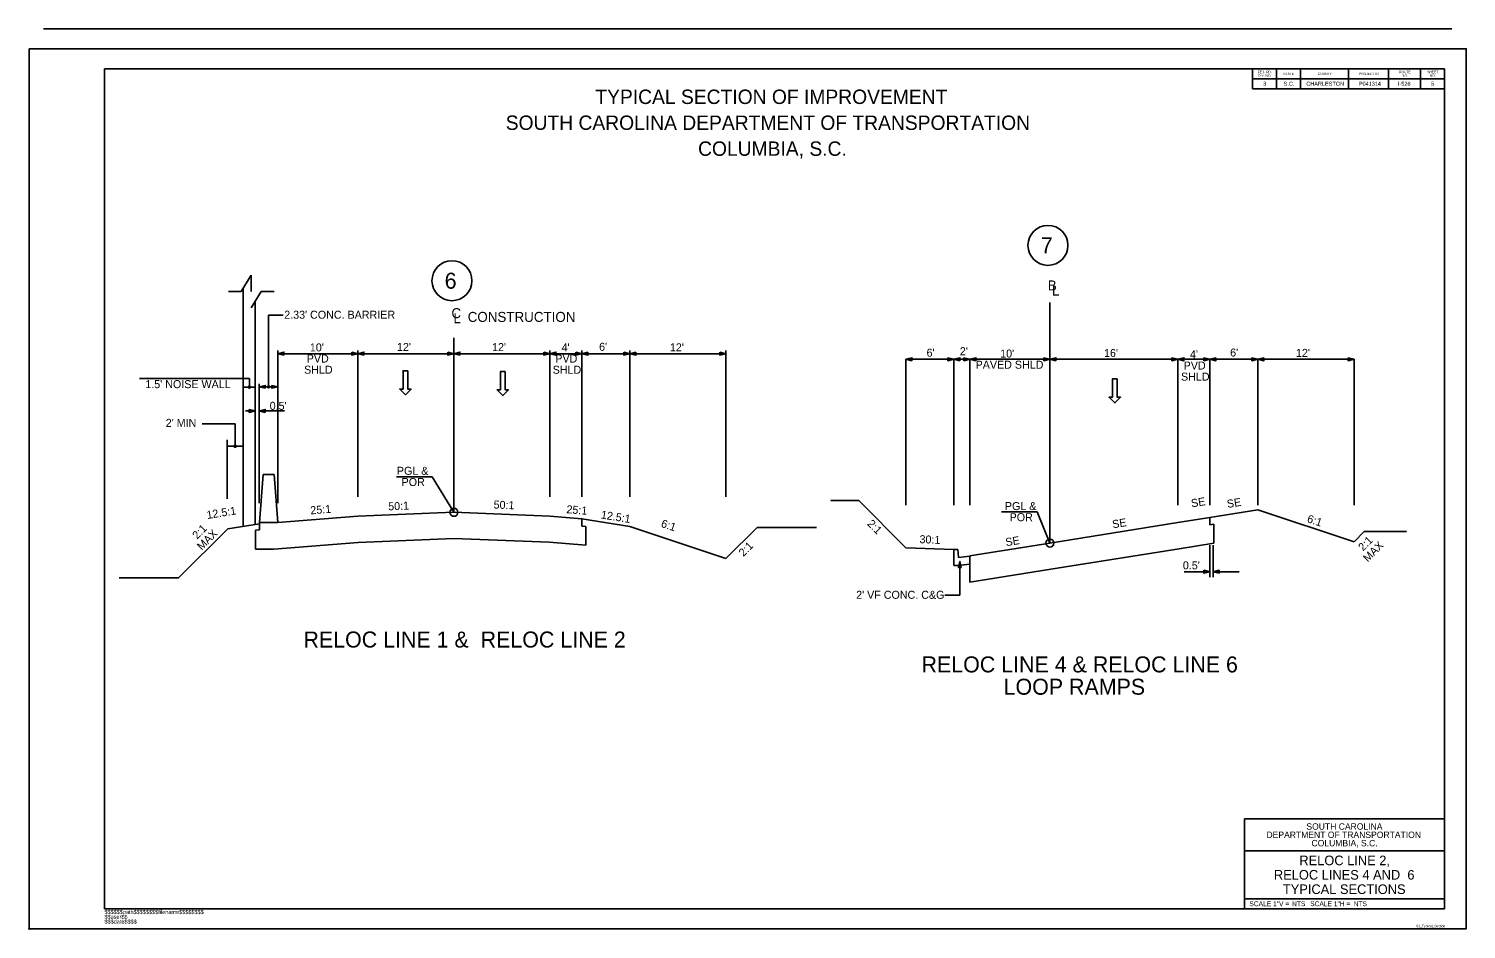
# Model space of a CAD drawing. Extents: x 1413 to 2541, y 8101 to 9215.
# Drawn here: x 1414.7 to 1594.3, y 8604.1 to 8716.7 of the extents above; entities that cross this region are included whole.
import ezdxf

# ---------------------------------------------------------------- set-up
doc = ezdxf.new("R2010")
doc.units = 0
for name, color, linetype in [('Default', 7, 'Continuous'), ('RD_PD_MedBWall', 7, 'Continuous'), ('RD_PD_NOISE-WALL-GM', 7, 'Continuous'), ('RD_SHT_Bndy', 7, 'Continuous'), ('RD_SHT_ID', 7, 'Continuous'), ('RD_SHT_IplotShp', 7, 'Continuous'), ('RD_SHT_Snap', 7, 'Continuous'), ('RD_SHT_TX', 7, 'Continuous'), ('RD_XS_Base', 7, 'Continuous'), ('RD_XS_CurbBase', 7, 'Continuous'), ('RD_XS_CurbFront', 7, 'Continuous'), ('RD_XS_CurbTop', 7, 'Continuous'), ('RD_XS_EarthShd', 7, 'Continuous'), ('RD_XS_ExGround', 7, 'Continuous'), ('RD_XS_Pave', 7, 'Continuous'), ('RD_XS_PaveShd', 7, 'Continuous'), ('RD_XS_TieSlope', 7, 'Continuous')]:
    doc.layers.add(name, color=color, linetype=linetype)

msp = doc.modelspace()

# ---------------------------------------------------------------- linework, layer by layer
at = {"layer": 'Default'}
for p, q in [((1442.48, 8685.88), (1441.23, 8683.82)), ((1442.48, 8683.82), (1442.48, 8685.88)), ((1441.23, 8683.82), (1439.65, 8683.82)), ((1443.73, 8683.82), (1442.48, 8681.77)), ((1445.33, 8683.82), (1443.73, 8683.82)), ((1542.3, 8652.38), (1542.3, 8682.47)), ((1444.64, 8680.89), (1444.64, 8671.91)), ((1446.45, 8680.89), (1444.64, 8680.89)), ((1467.81, 8656.23), (1467.81, 8678.05)), ((1445.81, 8658.15), (1445.81, 8676.44)), ((1445.81, 8676.06), (1455.81, 8676.06)), ((1455.81, 8658.15), (1455.81, 8676.44)), ((1455.81, 8676.06), (1467.81, 8676.06)), ((1467.81, 8676.06), (1479.81, 8676.06)), ((1479.81, 8658.15), (1479.81, 8676.44)), ((1483.81, 8676.06), (1479.81, 8676.06)), ((1483.81, 8658.15), (1483.81, 8676.44)), ((1489.81, 8676.06), (1483.81, 8676.06)), ((1489.81, 8658.15), (1489.81, 8676.44)), ((1501.81, 8676.06), (1489.81, 8676.06)), ((1501.81, 8658.15), (1501.81, 8676.44)), ((1524.3, 8657.14), (1524.3, 8675.36)), ((1524.3, 8675.36), (1530.3, 8675.36)), ((1530.3, 8657.14), (1530.3, 8675.36)), ((1530.3, 8675.36), (1532.3, 8675.36)), ((1532.3, 8657.14), (1532.3, 8675.36)), ((1532.3, 8675.36), (1542.3, 8675.36)), ((1542.3, 8675.36), (1558.3, 8675.36)), ((1558.3, 8657.14), (1558.3, 8675.36)), ((1562.3, 8675.36), (1558.3, 8675.36)), ((1562.3, 8657.14), (1562.3, 8675.36)), ((1568.3, 8675.36), (1562.3, 8675.36)), ((1568.3, 8657.14), (1568.3, 8675.36)), ((1580.3, 8675.36), (1568.3, 8675.36)), ((1580.3, 8657.14), (1580.3, 8675.36)), ((1442.24, 8672.96), (1428.51, 8672.96)), ((1442.24, 8672.96), (1442.24, 8671.88)), ((1443.47, 8657.38), (1443.47, 8672.29)), ((1445.81, 8670.32), (1445.81, 8672.29)), ((1441.5, 8671.88), (1442.97, 8671.88)), ((1443.47, 8671.91), (1445.81, 8671.91)), ((1442.98, 8668.9), (1441.76, 8668.9)), ((1446.63, 8668.9), (1443.47, 8668.9)), ((1440.47, 8667.31), (1436.34, 8667.31)), ((1440.47, 8667.31), (1440.47, 8664.48)), ((1445.81, 8657.38), (1445.81, 8668.47)), ((1439.47, 8657.9), (1439.47, 8665.28)), ((1439.47, 8664.48), (1441.47, 8664.48)), ((1460.62, 8660.67), (1465.07, 8660.67)), ((1465.07, 8660.67), (1467.81, 8656.23)), ((1540.7, 8656.27), (1536.25, 8656.27)), ((1540.7, 8656.27), (1542.3, 8652.38)), ((1562.3, 8648.11), (1562.3, 8652.13)), ((1562.71, 8648.11), (1562.71, 8652.14)), ((1531.04, 8645.88), (1531.04, 8650.09)), ((1562.3, 8648.8), (1559.06, 8648.8)), ((1565.95, 8648.8), (1562.71, 8648.8)), ((1531.04, 8645.88), (1529.16, 8645.88))]:
    msp.add_line(p, q, dxfattribs=at)
for points in [[(1446.56, 8675.87), (1445.81, 8676.06), (1446.56, 8676.25)], [(1455.06, 8676.25), (1455.81, 8676.06), (1455.06, 8675.87)], [(1456.56, 8675.87), (1455.81, 8676.06), (1456.56, 8676.25)], [(1467.06, 8676.25), (1467.81, 8676.06), (1467.06, 8675.87)], [(1468.56, 8675.87), (1467.81, 8676.06), (1468.56, 8676.25)], [(1479.06, 8676.25), (1479.81, 8676.06), (1479.06, 8675.87)], [(1480.56, 8675.87), (1479.81, 8676.06), (1480.56, 8676.25)], [(1480.56, 8676.25), (1479.81, 8676.06), (1480.56, 8675.87)], [(1483.06, 8676.25), (1483.81, 8676.06), (1483.06, 8675.87)], [(1484.56, 8676.25), (1483.81, 8676.06), (1484.56, 8675.87)], [(1489.06, 8676.25), (1489.81, 8676.06), (1489.06, 8675.87)], [(1490.56, 8676.25), (1489.81, 8676.06), (1490.56, 8675.87)], [(1501.06, 8676.25), (1501.81, 8676.06), (1501.06, 8675.87)], [(1525.05, 8675.17), (1524.3, 8675.36), (1525.05, 8675.55)], [(1529.55, 8675.55), (1530.3, 8675.36), (1529.55, 8675.17)], [(1531.05, 8675.17), (1530.3, 8675.36), (1531.05, 8675.55)], [(1531.55, 8675.55), (1532.3, 8675.36), (1531.55, 8675.17)], [(1533.05, 8675.17), (1532.3, 8675.36), (1533.05, 8675.55)], [(1541.55, 8675.55), (1542.3, 8675.36), (1541.55, 8675.17)], [(1543.05, 8675.17), (1542.3, 8675.36), (1543.05, 8675.55)], [(1557.55, 8675.55), (1558.3, 8675.36), (1557.55, 8675.17)], [(1559.05, 8675.17), (1558.3, 8675.36), (1559.05, 8675.55)], [(1559.05, 8675.55), (1558.3, 8675.36), (1559.05, 8675.17)], [(1561.55, 8675.55), (1562.3, 8675.36), (1561.55, 8675.17)], [(1563.05, 8675.55), (1562.3, 8675.36), (1563.05, 8675.17)], [(1567.55, 8675.55), (1568.3, 8675.36), (1567.55, 8675.17)], [(1569.05, 8675.55), (1568.3, 8675.36), (1569.05, 8675.17)], [(1579.55, 8675.55), (1580.3, 8675.36), (1579.55, 8675.17)], [(1462.05, 8673.93), (1461.45, 8673.93), (1461.45, 8671.63), (1461.04, 8671.63), (1461.75, 8670.93), (1462.46, 8671.63), (1462.05, 8671.63)], [(1474.22, 8673.82), (1473.62, 8673.82), (1473.62, 8671.53), (1473.21, 8671.53), (1473.92, 8670.82), (1474.62, 8671.53), (1474.22, 8671.53)], [(1550.71, 8672.91), (1550.11, 8672.91), (1550.11, 8670.62), (1549.7, 8670.62), (1550.41, 8669.91), (1551.12, 8670.62), (1550.71, 8670.62)], [(1444.22, 8671.73), (1443.47, 8671.91), (1444.22, 8672.1)], [(1445.06, 8672.1), (1445.81, 8671.91), (1445.06, 8671.73)], [(1442.23, 8669.09), (1442.98, 8668.9), (1442.23, 8668.72)], [(1444.22, 8668.72), (1443.47, 8668.9), (1444.22, 8669.09)], [(1531.22, 8649.34), (1531.04, 8650.09), (1530.85, 8649.34)], [(1561.55, 8648.99), (1562.3, 8648.8), (1561.55, 8648.62)], [(1563.46, 8648.62), (1562.71, 8648.8), (1563.46, 8648.99)]]:
    msp.add_lwpolyline(points, close=True, dxfattribs=at)
for centre, radius in [((1542.05, 8689.6), 2.5), ((1467.56, 8685.18), 2.5), ((1442.24, 8671.88), 0.125), ((1444.64, 8671.91), 0.125), ((1440.47, 8664.48), 0.125), ((1467.81, 8656.23), 0.5), ((1542.3, 8652.38), 0.5)]:
    msp.add_circle(centre, radius, dxfattribs=at)
at = {"layer": 'RD_PD_MedBWall'}
for p, q in [((1443.5, 8654.95), (1443.98, 8660.95)), ((1443.98, 8660.95), (1445.32, 8660.95)), ((1445.32, 8660.95), (1445.81, 8654.95)), ((1443.5, 8654.95), (1445.81, 8654.95))]:
    msp.add_line(p, q, dxfattribs=at)
at = {"layer": 'RD_PD_NOISE-WALL-GM'}
for p, q in [((1441.47, 8654.48), (1441.47, 8684.21)), ((1442.97, 8654.72), (1442.97, 8682.57)), ((1443.5, 8654.95), (1443.5, 8654.76))]:
    msp.add_line(p, q, dxfattribs=at)
at = {"layer": 'RD_SHT_Bndy'}
for p, q in [((1416.53, 8716.67), (1592.53, 8716.67)), ((1416.53, 8714.17), (1592.53, 8714.17)), ((1591.63, 8711.67), (1424.13, 8711.67)), ((1424.13, 8711.67), (1424.13, 8606.67)), ((1567.63, 8711.67), (1567.63, 8709.17)), ((1567.63, 8710.42), (1591.63, 8710.42)), ((1570.63, 8711.67), (1570.63, 8709.17)), ((1573.63, 8711.67), (1573.63, 8709.17)), ((1579.63, 8711.67), (1579.63, 8709.17)), ((1584.63, 8711.67), (1584.63, 8709.17)), ((1588.63, 8711.67), (1588.63, 8709.17)), ((1591.63, 8606.67), (1591.63, 8711.67)), ((1567.63, 8709.17), (1591.63, 8709.17)), ((1566.63, 8617.92), (1591.63, 8617.92)), ((1566.63, 8606.67), (1566.63, 8617.92)), ((1566.63, 8613.92), (1591.63, 8613.92)), ((1566.63, 8607.92), (1591.63, 8607.92)), ((1424.13, 8606.67), (1591.63, 8606.67))]:
    msp.add_line(p, q, dxfattribs=at)
at = {"layer": 'RD_SHT_IplotShp'}
msp.add_lwpolyline([(1414.73, 8714.17), (1594.33, 8714.17), (1594.33, 8604.17), (1414.73, 8604.17)], close=True, dxfattribs=at)
at = {"layer": 'RD_SHT_Snap'}
for p, q in [((1414.73, 8714.17), (1414.73, 8604.17)), ((1594.33, 8714.17), (1594.33, 8604.17))]:
    msp.add_line(p, q, dxfattribs=at)
msp.add_circle((1414.73, 8604.17), 0.0607, dxfattribs=at)
at = {"layer": 'RD_XS_Base'}
for p, q in [((1443.5, 8654.95), (1443.5, 8654.03)), ((1483.81, 8655.43), (1483.81, 8654.51)), ((1483.81, 8654.51), (1484.31, 8654.47)), ((1484.31, 8654.47), (1484.31, 8652.11)), ((1562.3, 8655.58), (1562.3, 8654.66)), ((1562.8, 8654.74), (1562.8, 8652.37)), ((1443.5, 8654.03), (1443, 8653.99)), ((1443, 8653.99), (1443, 8651.63)), ((1445.31, 8651.63), (1455.83, 8652.47)), ((1467.81, 8652.95), (1455.83, 8652.47)), ((1479.7, 8652.48), (1467.81, 8652.95)), ((1484.31, 8652.11), (1479.7, 8652.48)), ((1445.31, 8651.63), (1443, 8651.63)), ((1558.43, 8651.67), (1542.43, 8649.11)), ((1562.8, 8652.37), (1558.43, 8651.67)), ((1542.43, 8649.11), (1532.3, 8647.49))]:
    msp.add_line(p, q, dxfattribs=at)
at = {"layer": 'RD_XS_CurbBase'}
for p, q in [((1562.8, 8654.74), (1562.3, 8654.66)), ((1530.29, 8651.57), (1530.29, 8649.57)), ((1530.29, 8649.57), (1530.79, 8649.57)), ((1530.79, 8649.57), (1532.29, 8649.74)), ((1532.3, 8647.49), (1532.29, 8649.74))]:
    msp.add_line(p, q, dxfattribs=at)
at = {"layer": 'RD_XS_CurbFront'}
msp.add_line((1532.29, 8649.74), (1532.29, 8650.74), dxfattribs=at)
at = {"layer": 'RD_XS_CurbTop'}
for p, q in [((1530.79, 8651.57), (1530.29, 8651.57)), ((1530.88, 8650.57), (1530.79, 8651.57)), ((1532.29, 8650.74), (1530.88, 8650.57)), ((1532.3, 8650.78), (1532.29, 8650.74))]:
    msp.add_line(p, q, dxfattribs=at)
at = {"layer": 'RD_XS_EarthShd'}
for p, q in [((1562.3, 8655.58), (1568.3, 8656.54)), ((1443.5, 8654.8), (1439.54, 8654.17)), ((1483.81, 8655.43), (1489.81, 8654.47)), ((1530.29, 8651.57), (1524.29, 8651.81))]:
    msp.add_line(p, q, dxfattribs=at)
at = {"layer": 'RD_XS_ExGround'}
for p, q in [((1505.69, 8654.35), (1513.12, 8654.35)), ((1581.59, 8653.83), (1586.87, 8653.83)), ((1433.39, 8648.02), (1425.96, 8648.02))]:
    msp.add_line(p, q, dxfattribs=at)
msp.add_lwpolyline([(1518.4, 8657.7), (1514.92, 8657.7), (1514.92, 8657.7)], dxfattribs=at)
at = {"layer": 'RD_XS_Pave'}
for p, q in [((1467.81, 8656.23), (1455.81, 8655.75)), ((1479.81, 8655.75), (1467.81, 8656.23)), ((1558.3, 8654.94), (1542.3, 8652.38))]:
    msp.add_line(p, q, dxfattribs=at)
at = {"layer": 'RD_XS_PaveShd'}
for p, q in [((1455.81, 8655.75), (1445.81, 8654.95)), ((1483.81, 8655.43), (1479.81, 8655.75)), ((1562.3, 8655.58), (1558.3, 8654.94)), ((1542.3, 8652.38), (1532.3, 8650.78))]:
    msp.add_line(p, q, dxfattribs=at)
at = {"layer": 'RD_XS_TieSlope'}
for p, q in [((1524.29, 8651.81), (1518.4, 8657.7)), ((1568.3, 8656.54), (1580.3, 8652.54)), ((1489.81, 8654.47), (1501.81, 8650.47)), ((1501.81, 8650.47), (1505.69, 8654.35)), ((1439.54, 8654.17), (1433.39, 8648.02)), ((1580.3, 8652.54), (1581.59, 8653.83))]:
    msp.add_line(p, q, dxfattribs=at)

# ---------------------------------------------------------------- texts
at = {"layer": 'Default'}
for s, height, p in [('7', 2, (1541.15, 8688.6)), ('6', 2, (1466.65, 8684.18)), ('B', 1.25, (1542.03, 8683.96)), (' L', 1.25, (1542.08, 8683.32)), ("2.33' CONC. BARRIER", 1, (1446.6, 8680.43)), ('CONSTRUCTION', 1.25, (1469.53, 8680.03)), ('PVD', 1, (1449.41, 8674.95)), ("10'", 1, (1449.8, 8676.34)), ('PVD', 1, (1480.48, 8674.95)), ("4'", 1, (1481.26, 8676.34)), ("6'", 1, (1526.88, 8675.68)), ("2'", 1, (1531.04, 8675.87)), ("4'", 1, (1559.8, 8675.48)), ('SHLD', 1, (1449.08, 8673.56)), ('SHLD', 1, (1480.15, 8673.55)), ('PVD', 1, (1559.01, 8674.08)), ("1.5' NOISE WALL", 1, (1429.24, 8671.75)), ('SHLD', 1, (1558.68, 8672.69)), ("0.5'", 1, (1444.78, 8669.04)), ("2' MIN", 1, (1431.79, 8666.91)), ('PGL &', 1, (1460.68, 8660.92)), ('POR', 1, (1461.27, 8659.52)), ('PGL &', 1, (1536.67, 8656.51)), ('POR', 1, (1537.26, 8655.12)), ("0.5'", 1, (1558.91, 8649.1)), ("2' VF CONC. C&G", 1, (1518.08, 8645.42)), ('RELOC LINE 1 &  RELOC LINE 2', 2, (1449, 8639.33)), ('RELOC LINE 4 & RELOC LINE 6', 2, (1526.25, 8636.22)), ('LOOP RAMPS', 2, (1536.51, 8633.43))]:
    msp.add_text(s, height=height, dxfattribs=at).set_placement(p)
for s, height, rotation, p in [('C', 1.25, 360, (1467.5, 8680.5)), (' L', 1.25, 360, (1467.28, 8679.86)), ("12'", 1, 360, (1460.69, 8676.4)), ("12' ", 1, 360, (1472.57, 8676.38)), ("6'", 1, 360, (1485.95, 8676.42)), ("12' ", 1, 360, (1494.8, 8676.35)), ("10'", 1, 360, (1536.08, 8675.58)), ("16' ", 1, 360, (1549.06, 8675.64)), ("6'", 1, 360, (1564.82, 8675.7)), ("12' ", 1, 360, (1573.05, 8675.66)), ('PAVED SHLD', 1, 360, (1533.01, 8674.18)), ('SE', 1, 9.0903, (1560.02, 8656.85)), ('SE', 1, 9.0903, (1564.5, 8656.77)), ('12.5:1', 1, 9.0903, (1436.98, 8655.39)), ('25:1', 1, 4.5739, (1449.9, 8655.97)), ('50:1', 1, 2.2906, (1459.61, 8656.47)), ('50:1', 1, 357.7094, (1472.75, 8656.71)), ('25:1', 1, 355.4261, (1481.84, 8656.13)), ('12.5:1', 1, 350.9097, (1486.13, 8655.47)), ('2:1', 1, 45, (1435.71, 8652.8)), ('6:1', 1, 341.5651, (1493.61, 8654.43)), ('2:1', 1, 315, (1519.39, 8654.72)), ('SE', 1, 9.0903, (1550.17, 8654.23)), ('6:1', 1, 341.5651, (1574.36, 8655.02)), ('MAX', 1, 45, (1436.3, 8651.42)), ('30:1', 1, 357.7094, (1525.98, 8652.38)), ('SE', 1, 9.0903, (1536.82, 8651.99)), ('2:1', 1, 45, (1581.43, 8651.32)), ('MAX', 1, 45, (1582.02, 8649.95)), ('2:1', 1, 45, (1503.99, 8650.63))]:
    msp.add_text(s, height=height, rotation=rotation, dxfattribs=at).set_placement(p)
at = {"layer": 'RD_SHT_ID'}
for s, p in [('$$$$$$path$$$$$$$$filename$$$$$$$$', (1424.13, 8606.02)), ('$$user$$', (1424.13, 8605.42)), ('$$$date$$$$', (1424.13, 8604.82))]:
    msp.add_text(s, height=0.5, rotation=360, dxfattribs=at).set_placement(p)
at = {"layer": 'RD_SHT_TX'}
for s, height, p in [('FED. RD.', 0.3, (1568.26, 8711.12)), ('DIV. NO.', 0.3, (1568.32, 8710.67)), ('3', 0.5, (1568.95, 8709.55)), ('STATE', 0.3, (1571.47, 8710.9)), ('S.C.', 0.5, (1571.51, 8709.55)), ('CHARLESTON', 0.5, (1574.34, 8709.55)), ('COUNTY', 0.3, (1575.77, 8710.9)), ('  P041314 ', 0.5, (1580.52, 8709.55)), ('PROJECT ID', 0.3, (1580.93, 8710.9)), ('  I-526   ', 0.5, (1585.41, 8709.55)), ('ROUTE', 0.3, (1585.93, 8711.12)), ('NO.', 0.3, (1586.29, 8710.67)), ('SHEET', 0.3, (1589.45, 8711.12)), ('NO.', 0.3, (1589.77, 8710.67)), ('5', 0.5, (1589.94, 8709.56)), ('TYPICAL SECTION OF IMPROVEMENT', 1.8, (1485.48, 8707.27)), ('SOUTH CAROLINA DEPARTMENT OF TRANSPORTATION', 1.8, (1474.28, 8704.03)), ('COLUMBIA, S.C.', 1.8, (1498.32, 8700.79)), ('SOUTH CAROLINA', 0.8, (1574.35, 8616.56)), ('DEPARTMENT OF TRANSPORTATION', 0.8, (1569.36, 8615.52)), ('COLUMBIA, S.C.', 0.8, (1574.99, 8614.48)), ('RELOC LINE 2,', 1.2, (1573.47, 8612.12)), ('RELOC LINES 4 AND  6', 1.2, (1570.29, 8610.32)), ('TYPICAL SECTIONS', 1.2, (1571.41, 8608.52)), ('SCALE 1"V =', 0.6, (1567.23, 8607)), (' NTS ', 0.6, (1572.33, 8607)), ('SCALE 1"H =', 0.6, (1574.83, 8607)), (' NTS ', 0.6, (1580.03, 8607)), ('03_Typical_Section', 0.3, (1588.1, 8604.37))]:
    msp.add_text(s, height=height, dxfattribs=at).set_placement(p)

doc.saveas('drawing.dxf')
